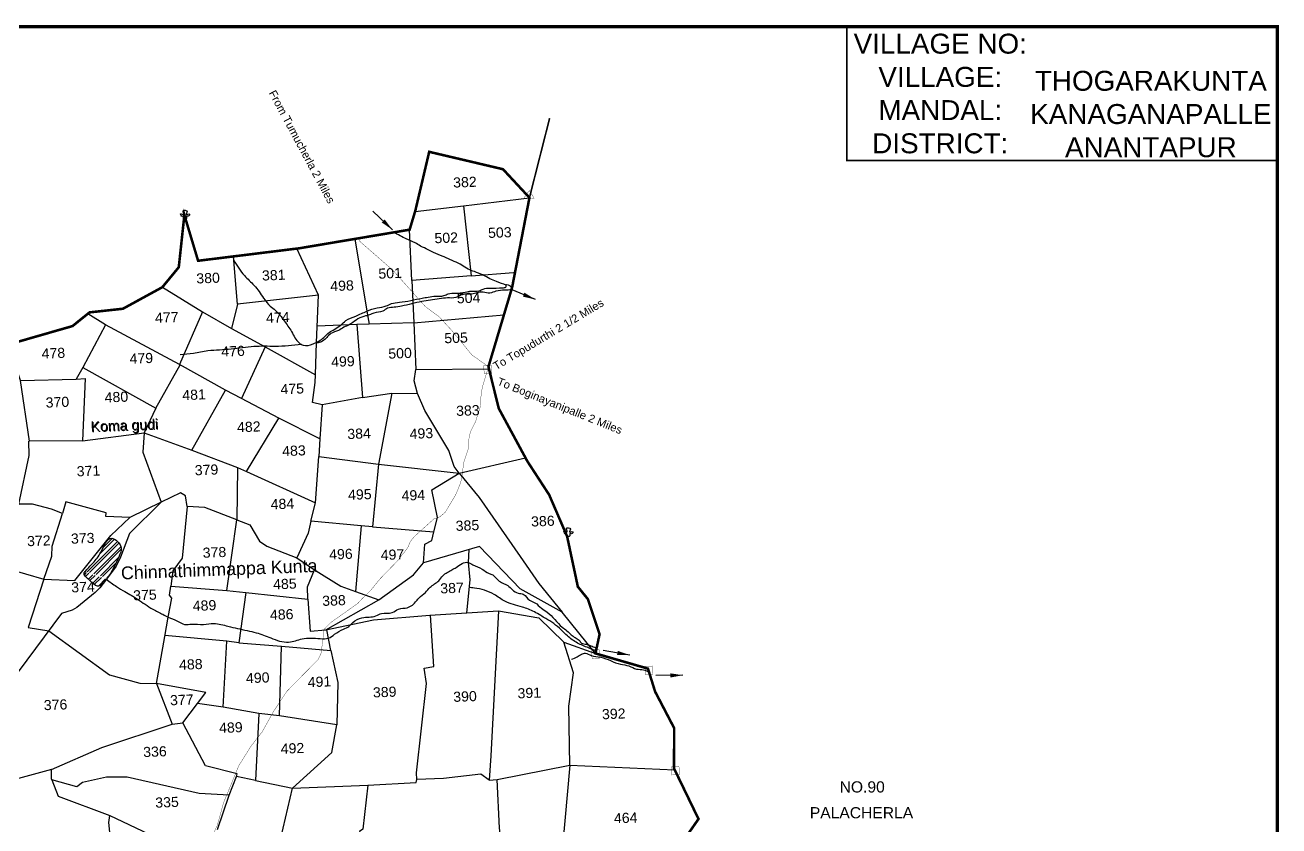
# Model space of a CAD drawing. Header units: feet. Extents: x 758300 to 768654, y 1597949 to 1607646.
# Drawn here: x 764732 to 768654, y 1604466 to 1606971 of the extents above; entities that cross this region are included whole.
import ezdxf

# ---------------------------------------------------------------- set-up
doc = ezdxf.new("R2010")
doc.units = ezdxf.units.FT
doc.header["$LTSCALE"] = 15
doc.header["$MEASUREMENT"] = 0
doc.linetypes.add('HIDDEN2', pattern=[0.1875, 0.125, -0.0625])
for name, color, linetype in [('CSMark', 72, 'Continuous'), ('PLOT', 7, 'Continuous'), ('PLOT NO', 7, 'Continuous'), ('ROAD', 6, 'Continuous'), ('TANKS AND STREAMS', 4, 'Continuous'), ('TEXT', 1, 'Continuous'), ('VILLAGE BOUNDARY', 5, 'Continuous'), ('VILLAGE N STONES', 1, 'Continuous'), ('VILLAGE STONES', 240, 'Continuous')]:
    doc.layers.add(name, color=color, linetype=linetype)
doc.styles.get("Standard").update_dxf_attribs({"font": 'arial.ttf'})
doc.dimstyles.get("Standard").update_dxf_attribs({"dimtxt": 0.18, "dimasz": 40, "dimexe": 0.18, "dimexo": 0.0625, "dimgap": 0.09, "dimtad": 0, "dimtih": 1, "dimtoh": 1, "dimdec": 4, "dimzin": 0, "dimdsep": 46, "dimtxsty": 'Standard', "dimcen": 0.09, "dimadec": 0, "dimazin": 0, "dimtfac": 1, "dimtdec": 4, "dimtofl": 0, "dimtmove": 0, "dimatfit": 3, "dimfxl": 1, "dimtolj": 1, "dimtzin": 0, "dimarcsym": 0})

msp = doc.modelspace()

# ---------------------------------------------------------------- hatches: boundary and pattern name
at = {"layer": 'TANKS AND STREAMS'}
h = msp.add_hatch(dxfattribs=at)
h.set_pattern_fill('ANSI32', color=256, scale=50)
edge = h.paths.add_edge_path()
edge.add_spline(control_points=[(764989.1, 1605242), (765006.3, 1605265.4), (765016.9, 1605293), (765040.1, 1605339.8), (764993.1, 1605386.7), (764972.2, 1605321.1), (764945.3, 1605289.8), (764926.7, 1605270.1), (764917.8, 1605260.5)], knot_values=[0, 0, 0, 0, 77.658357, 103.170531, 146.940786, 202.057756, 243.439175, 281.995907, 281.995907, 281.995907, 281.995907], degree=3, periodic=0)
edge.add_spline(control_points=[(764919.5, 1605262.7), (764918.5, 1605261.2), (764911.3, 1605251.2), (764936.7, 1605235), (764958, 1605205.4), (764978.8, 1605228.2), (764988, 1605240.5), (764989.1, 1605242)], knot_values=[281.995907, 281.995907, 281.995907, 281.995907, 287.237477, 316.872592, 346.803245, 382.128115, 387.143761, 387.143761, 387.143761, 387.143761], degree=3, periodic=0)
edge.add_line((764985.8, 1605237.6), (764989.1, 1605242))
h.paths.add_polyline_path([(764868.8, 1605187.2), (764958.5, 1605190.7), (764956.7, 1605239.1), (764866.9, 1605235.7)], flags=9)

# ---------------------------------------------------------------- linework, layer by layer
at = {"layer": 'CSMark', "color": 5, "const_width": 10}
msp.add_lwpolyline([(758305.3, 1606965.9), (768648.6, 1606965.9), (768648.6, 1597954), (758305.3, 1597954)], close=True, dxfattribs=at)
at = {"layer": 'PLOT'}
for points in [[(765951.5, 1606388.3), (766103, 1606405.1), (766309.5, 1606430.4)], [(766103, 1606405.1), (766126.8, 1606186.4), (766259.3, 1606196.8)], [(766126.8, 1606186.4), (765941.5, 1606172.2), (765934.3, 1606330.9)], [(765763.5, 1606302.2), (765800.6, 1606076.2), (765807.6, 1606035.6)], [(765649.1, 1606126.1), (765396.1, 1606097.9), (765383, 1606247.3)], [(765786.9, 1605805.7), (765661, 1605782.8), (765630.3, 1605790.4), (765639.4, 1605852.5), (765639.9, 1605877.4), (765643.3, 1605978.5), (765644.8, 1606027), (765649.1, 1606126.1), (765581.5, 1606271.9)], [(765941.5, 1606172.2), (765948, 1606039.1), (766229.3, 1606064.5)], [(765160.9, 1606151.1), (765286.1, 1606073.8), (765377.6, 1606021.6)], [(765396.1, 1606097.9), (765377.6, 1606021.6), (765482.9, 1605964.7), (765639.9, 1605877.4)], [(765661, 1605782.8), (765653.4, 1605676.4), (765525.6, 1605741.1), (765409, 1605803), (765358.2, 1605829.3), (765214.6, 1605909.7), (764983.5, 1606033.1), (764927.7, 1606067.8)], [(765286.1, 1606073.8), (765214.6, 1605909.7)], [(764983.5, 1606033.1), (764912.5, 1605900.3), (764890.9, 1605863.7), (764919.5, 1605865.1), (764910.7, 1605670.8), (764745, 1605670), (764717.5, 1605859.6), (764696.9, 1605917.9), (764685.8, 1605973.6)], [(765768.9, 1606034.6), (765644.9, 1606029.5)], [(765948, 1606039.1), (765807.6, 1606035.6), (765768.9, 1606034.6), (765786.9, 1605805.7), (765879.1, 1605819.5), (765959.4, 1605818.6), (765949.1, 1605857.9), (765953.6, 1605893.6)], [(765948, 1606039.1), (765953.6, 1605893.6), (766182.5, 1605895.7)], [(765482.9, 1605964.7), (765409, 1605803)], [(764912.5, 1605900.3), (765140.9, 1605772.2), (765217.1, 1605908.3)], [(764717.5, 1605859.6), (764890.9, 1605863.7)], [(765253.5, 1605641.1), (765358.6, 1605829.1)], [(765879.1, 1605819.5), (765836.8, 1605597.6), (765818, 1605402), (765782.9, 1605405), (765625.4, 1605419.3), (765639.6, 1605476.4)], [(766089.3, 1605569.4), (766073.5, 1605590.2), (766057.1, 1605640.6), (765981.8, 1605765), (765959.4, 1605818.6)], [(765140.7, 1605772.2), (765104.5, 1605695.5), (765099.8, 1605635.3), (765157.2, 1605478.8), (765059.5, 1605431), (764983.7, 1605434.3), (764984.8, 1605444.9), (764859.2, 1605479.4), (764848.3, 1605443.1), (764813.8, 1605456.9), (764754.8, 1605472), (764711.8, 1605472.1), (764743.8, 1605624.3), (764743.5, 1605670)], [(765424.4, 1605574.7), (765525.6, 1605741.1)], [(764910.7, 1605670.8), (765104.5, 1605695.5), (765253.5, 1605641.1), (765395.9, 1605587.3), (765424.4, 1605574.7), (765639.6, 1605476.4), (765650, 1605621.6), (765836.8, 1605597.6), (766089.3, 1605569.4), (766297, 1605617)], [(765653.4, 1605676.4), (765650, 1605621.6)], [(765395.9, 1605587.3), (765394.2, 1605423), (765293.5, 1605461.8), (765239, 1605465.2), (765232.9, 1605498), (765217.3, 1605507.7), (765157.2, 1605478.8)], [(765625.4, 1605419.3), (765616.6, 1605381.4), (765581.8, 1605304.1), (765637.2, 1605266.7), (765719.4, 1605215.6), (765765.5, 1605199), (765837.6, 1605173.4), (765946.9, 1605251.1), (765977.4, 1605289.2), (765981.5, 1605347.3), (766004.1, 1605359.1), (766009.8, 1605385.4), (766021.9, 1605430.5), (766004, 1605516.8), (766089.3, 1605569.4), (766152.4, 1605493.5), (766279.8, 1605309.1), (766338.7, 1605224), (766411.4, 1605134.8), (766280, 1605208), (766153, 1605340.4), (765977.4, 1605289.2)], [(765157.2, 1605478.8), (765058.5, 1605380.7), (765030.4, 1605306.4), (765016.5, 1605278.3), (764985.7, 1605237.4), (764965.3, 1605210.8), (764950.6, 1605196.5), (764893.6, 1605149.2), (764879.3, 1605141.4), (764845.3, 1605130.1), (764710.1, 1604947.7), (764666.2, 1604901.7), (764614.8, 1604850.7), (764575.2, 1604822.2), (764547, 1604948), (764530.8, 1605020.6), (764505.3, 1605249.8), (764517.7, 1605272), (764517.6, 1605291.6), (764617, 1605288.4)], [(764711.8, 1605472.1), (764617, 1605288.4), (764790, 1605238), (764814.7, 1605310.3), (764816.3, 1605340.6), (764848.3, 1605443.1)], [(765239, 1605465.2), (765222.4, 1605303.7), (765193.3, 1605263.5), (765187.9, 1605215.5), (765363.1, 1605201.9), (765394.2, 1605423), (765434.1, 1605407.7), (765465.3, 1605356.5), (765487.6, 1605340.9), (765581.8, 1605304.1)], [(764790, 1605238), (764887.3, 1605234.1), (764953.9, 1605316.9), (765000, 1605374.4), (765059.5, 1605431)], [(765782.9, 1605405), (765765.5, 1605199)], [(765818, 1605402), (766009.8, 1605385.4)], [(766120.1, 1605330.8), (766117.2, 1605290.1), (766122.3, 1605235.5), (766112, 1605132.4)], [(765363.1, 1605201.9), (765421.6, 1605195.8), (765616.4, 1605175.2), (765614.5, 1605213.8), (765637.2, 1605266.7)], [(764790, 1605238), (764741.6, 1605086.8), (764805.8, 1605076.7), (764995.1, 1604938.6), (765090.6, 1604912.4), (765142.7, 1604911.5), (765168.4, 1605058.4), (765179.5, 1605119.2), (765190.4, 1605178.6), (765183.7, 1605188), (765187.9, 1605215.5)], [(765421.6, 1605195.8), (765400.6, 1605039.1), (765362.3, 1605043.6), (765168.9, 1605061.2)], [(765616.4, 1605175.2), (765623.2, 1605074.8), (765672.3, 1605079.4), (765837.6, 1605173.4)], [(765568.1, 1604584.4), (765803.3, 1604593.3), (765955.2, 1604601.8), (765957, 1604610.8), (765956.3, 1604632.1), (765986.8, 1604911.8), (765980, 1604960), (766010.1, 1604965), (765999.6, 1605125.1)], [(765672.3, 1605079.4), (765821.4, 1605110.3), (765997.4, 1605124.9), (766212.7, 1605139), (766338.4, 1605117.2), (766416.3, 1605040.5), (766515.7, 1605005.6), (766411.4, 1605134.8)], [(766212.7, 1605139), (766188.3, 1604685.7), (766183.3, 1604609.7), (766156.7, 1604627.6), (766040.1, 1604613.9), (765956.9, 1604611.3)], [(765400.6, 1605039.1), (765533.8, 1605027.9), (765688.4, 1605014.9), (765674.9, 1605079.9)], [(765351.5, 1604837.6), (765362.3, 1605043.6)], [(765688.4, 1605014.9), (765710.2, 1604914.6), (765706.4, 1604782.7), (765527.8, 1604810.5), (765533.8, 1605027.9)], [(766183.3, 1604609.7), (766208.3, 1604611.2), (766435.9, 1604656.6), (766432, 1604841.1), (766447, 1604945.1), (766416.3, 1605040.5)], [(765527.8, 1604810.5), (765462.6, 1604818), (765351.5, 1604837.6), (765270.6, 1604849.3), (765297.2, 1604883.4), (765142.7, 1604911.5), (765192.1, 1604784.2), (765224.5, 1604788), (765270.6, 1604849.3)], [(765462.6, 1604818), (765452.6, 1604607.8), (765393.2, 1604620.4), (765395, 1604628.6), (765295.9, 1604653.7), (765224.5, 1604788)], [(764814.3, 1604643), (764971.5, 1604711.4), (765192.1, 1604784.2)], [(765452.6, 1604607.8), (765568.1, 1604584.4), (765691.1, 1604695.4), (765706.4, 1604782.7)], [(764815.3, 1604610.1), (764813.9, 1604613.4), (764814.3, 1604643), (764595, 1604583.4), (764592.4, 1604407.3), (764582.6, 1604382.1), (764587.6, 1604297.8), (764593.7, 1604272.6), (764623.9, 1604277.2), (764626.8, 1604269.3), (764741.6, 1604266), (764747.8, 1604230.2), (764873, 1604226.9), (764885.2, 1604199.6)], [(766435.9, 1604656.6), (766405.5, 1604319.4), (766651, 1604306.3), (766805.9, 1604297.2)], [(766435.9, 1604656.6), (766763.6, 1604641.6)], [(765333.5, 1604454.7), (765369.4, 1604561.9), (765275.6, 1604567.5), (765050.7, 1604618.2), (764986, 1604619), (764910.8, 1604602.4), (764893, 1604588.7), (764815.3, 1604610.1), (764835.4, 1604559.5), (764996.2, 1604498.5)], [(765369.4, 1604561.9), (765393.2, 1604620.4)], [(765803.3, 1604593.3), (765788.3, 1604455.9), (765777.9, 1604449), (765765.5, 1604172.9), (765736.9, 1604134.4), (765740, 1604117.5), (765703.3, 1604141.7), (765522.5, 1604136.5), (765496.4, 1604136.4)], [(765740, 1604117.5), (765830.2, 1604067.5), (765876.6, 1604067.1), (766022.8, 1603954.3), (766189.8, 1603976.7), (766184.8, 1604240.8), (766209.9, 1604251.4), (766197.9, 1604310.5), (766236.2, 1604335.8), (766227.8, 1604359.7), (766215.5, 1604459.5), (766208.3, 1604611.2)], [(765462.2, 1604145.9), (765507.9, 1604357.1), (765524.4, 1604396.7), (765568.1, 1604584.4)], [(764999.4, 1604415.7), (764993.4, 1604476.4), (764996.2, 1604498.5), (765118, 1604441.7)]]:
    msp.add_lwpolyline(points, dxfattribs=at)
at = {"layer": 'ROAD', "linetype": 'HIDDEN2', "ltscale": 10, "const_width": 1}
msp.add_lwpolyline([(765775.4, 1606304.2), (765778.5, 1606294.4), (765881.8, 1606204.3), (765982.8, 1606091.2), (766026.4, 1606058.9), (766067.1, 1606014.8), (766129.2, 1605939.3), (766180.9, 1605902.3), (766172.1, 1605873), (766161.7, 1605838.3), (766157.3, 1605807.3), (766156.6, 1605780.6), (766140.2, 1605729.5), (766125.1, 1605700.2), (766120.5, 1605682.6), (766117.1, 1605642.9), (766102, 1605598.1), (766100.5, 1605568), (766093.8, 1605538.9), (766078.4, 1605501.6), (766056.5, 1605465.1), (766045.7, 1605446.9), (766029, 1605432.8), (766009.9, 1605426), (765987.9, 1605406.2), (765973.1, 1605392.8), (765949.8, 1605371.7), (765937.4, 1605357.1), (765927.6, 1605334.8), (765896.2, 1605294.9), (765843.3, 1605240.5), (765812.2, 1605202.3), (765785, 1605175.9), (765772.7, 1605162.5), (765735.3, 1605135.9), (765687.4, 1605102), (765666.4, 1605080.3), (765665.5, 1605062.3), (765660.9, 1605031.7), (765657, 1605005.2), (765648.3, 1604986.7), (765590.4, 1604927.9), (765550.1, 1604886.9), (765509.6, 1604825.6), (765472.7, 1604759.5), (765438.7, 1604716.3), (765400.4, 1604655.1), (765370.4, 1604582.5), (765352.3, 1604538.7), (765333.1, 1604469), (765309.6, 1604418)], dxfattribs=at)
at = {"layer": 'TANKS AND STREAMS'}
for points in [[(766236.8, 1606157.4), (766206, 1606168.6), (766185.7, 1606177.2), (766163.5, 1606189.3), (766136.8, 1606199.8), (766117.7, 1606207.6), (766097.2, 1606220.3), (766079.8, 1606229), (766054.1, 1606240.4), (766038.8, 1606247.4), (766009.4, 1606259.7), (765992.6, 1606268.1), (765968.4, 1606279.8), (765951.5, 1606289.7), (765924, 1606302.2), (765885.2, 1606322.7)], [(765384, 1606236), (765417.6, 1606187.2), (765448, 1606156.8), (765477.5, 1606116.9), (765498.3, 1606091.7), (765514.4, 1606078.7), (765541.7, 1606046), (765565.2, 1606012), (765589.2, 1605976.6), (765601.3, 1605969.5), (765632.3, 1605973.6), (765666, 1605994.2), (765682.9, 1606009.5), (765700, 1606019.6), (765718.9, 1606032.6), (765734.9, 1606046.4), (765765.9, 1606060.8), (765800.6, 1606076.2), (765832.4, 1606086.6), (765861.4, 1606092.4), (765877.4, 1606099.8), (765902.4, 1606103.8), (765973.1, 1606116.8), (765992.3, 1606119.9), (766016, 1606123.3), (766041.6, 1606124.6), (766055.3, 1606130.4), (766077.1, 1606132.5), (766108.4, 1606135.8), (766126.2, 1606138.8), (766152.1, 1606140), (766164.7, 1606145.4), (766184.6, 1606148.1), (766227.8, 1606149.5), (766236.7, 1606152.9), (766236.8, 1606157.1), (766255, 1606150.5)], [(766252.7, 1606142.7), (766232.2, 1606141.7), (766204.4, 1606138.5), (766185.4, 1606132.7), (766164.6, 1606135.5), (766145.1, 1606133.4), (766129, 1606129.5), (766099, 1606127.7), (766078.8, 1606118.8), (766052.7, 1606117.4), (766027.3, 1606114.8), (765999.2, 1606110.9), (765972.4, 1606106.3), (765940.5, 1606099.4), (765909.1, 1606091.6), (765885.7, 1606088.4), (765865.4, 1606085.1), (765850.5, 1606076.5), (765822.3, 1606070.3), (765809.2, 1606064.5), (765791.4, 1606059.9), (765766.9, 1606048.1), (765745.4, 1606033.7), (765728.8, 1606025.7), (765711.4, 1606015.9), (765687.7, 1606005.8), (765662.1, 1605982.3), (765647.8, 1605977.1), (765640.5, 1605977.2)], [(765595.4, 1605972.2), (765555.1, 1605967.5), (765514.1, 1605966), (765447.4, 1605965.4), (765375.9, 1605957.4), (765339.6, 1605954.5), (765303.6, 1605951.9), (765257.9, 1605944.1), (765216.7, 1605939.6)], [(764917.8, 1605260.5), (764944, 1605288.8), (764968.6, 1605322.1), (765001.8, 1605366.1), (765032.2, 1605334.5), (765025.5, 1605309.9), (764985.7, 1605237.4), (764957.7, 1605215.8), (764934.1, 1605234.2), (764916.8, 1605258.2), (764919.5, 1605262.7)], [(764985.7, 1605237.4), (765017.1, 1605215.2), (765043.9, 1605198.8), (765083.2, 1605175.4), (765131.3, 1605143.8), (765162.5, 1605127.9), (765179.5, 1605119.2), (765206.6, 1605107.4), (765230.7, 1605096.4), (765252.2, 1605097.2), (765290, 1605096.5), (765322, 1605099.2), (765366.1, 1605090.9), (765426, 1605077.2), (765454.6, 1605070.4), (765500, 1605053.9), (765556, 1605041.1), (765597.9, 1605051.1), (765655, 1605052.2), (765680.4, 1605053.4), (765699.6, 1605065.6), (765727.7, 1605081.6), (765744.5, 1605090.2), (765756.7, 1605102.4), (765785.2, 1605117.4), (765829, 1605123.1), (765846.9, 1605130.7), (765879.6, 1605133.4), (765899.9, 1605144), (765927.1, 1605148.7), (765956.1, 1605170.1), (765963.8, 1605179.3), (765983.6, 1605195.7), (765998.9, 1605212.7), (766025.4, 1605233), (766038.7, 1605248.7), (766066.8, 1605267.1), (766079.6, 1605274.8), (766117.2, 1605290.1), (766132.4, 1605282.7), (766161, 1605269.6), (766183, 1605255.2), (766194.4, 1605251), (766211.5, 1605234.8), (766225.7, 1605225.5), (766241.1, 1605218), (766255.6, 1605205.3), (766274.2, 1605194.2), (766290, 1605190.5), (766309.6, 1605172.1), (766326.4, 1605163.9), (766346.7, 1605146.9), (766364.4, 1605134.9), (766412, 1605087.9), (766426.5, 1605076.5), (766440.1, 1605063.7), (766452.1, 1605055), (766464.5, 1605046.7), (766472.4, 1605038.2), (766487.1, 1605034.1), (766505.5, 1605028), (766519.3, 1605022.5)], [(766517.3, 1605012.9), (766493.8, 1605022.9), (766459.1, 1605038.2), (766427.8, 1605060.4), (766408.5, 1605078.9), (766385, 1605099.2), (766360.1, 1605114.9), (766344.5, 1605124.2), (766324.6, 1605135.7), (766287, 1605150.4), (766232.5, 1605168.8), (766198.4, 1605190), (766136.8, 1605210.2), (766120, 1605211.9)], [(766440.7, 1604987.4), (766458.3, 1604994.6), (766472, 1605003.7), (766484.1, 1605005.9), (766502.3, 1604999.3), (766532, 1604993.6), (766562.8, 1604983), (766594.3, 1604971.6), (766620, 1604966.6), (766644.4, 1604956.7), (766665.9, 1604954.4), (766683.5, 1604946.5)]]:
    msp.add_spline(points, degree=3, dxfattribs=at)
at = {"layer": 'VILLAGE BOUNDARY', "linetype": 'HIDDEN2', "ltscale": 200, "const_width": 5}
msp.add_lwpolyline([(766309.2, 1606431), (766372.4, 1606679.9)], dxfattribs=at)
at = {"layer": 'VILLAGE BOUNDARY', "linetype": 'HIDDEN2', "ltscale": 10, "const_width": 8}
msp.add_lwpolyline([(764691.6, 1605975.3), (764879.9, 1606029.5), (764933.2, 1606072.3), (765037.6, 1606083.7), (765160.9, 1606151.1), (765212.3, 1606213.6), (765229.8, 1606376.8), (765272.7, 1606233.7), (765589.3, 1606272.8), (765934.3, 1606330.9), (765952.1, 1606389.8), (765995.6, 1606574.5), (766226.4, 1606520.1), (766309.2, 1606431), (766255, 1606150.5), (766180.9, 1605902.3), (766213.2, 1605771.9), (766302.5, 1605606.9), (766370.9, 1605501.7), (766427, 1605371.6), (766460.6, 1605214.2), (766491.8, 1605175.6), (766528.6, 1605065.8), (766515.7, 1605005.6), (766679.9, 1604958), (766702.3, 1604886.1), (766761.8, 1604772.2), (766761.6, 1604645.6), (766838, 1604487.8), (766785.8, 1604412.8)], dxfattribs=at)
at = {"layer": 'VILLAGE N STONES', "const_width": 1}
msp.add_lwpolyline([(766290.4, 1606428), (766324, 1606429.3), (766308.7, 1606453.3), (766290.4, 1606428)], dxfattribs=at)
for points in [[(766166.4, 1605906.4), (766189.5, 1605907.3), (766190.5, 1605881.5), (766167.4, 1605880.6)], [(766504, 1605015.7), (766527.2, 1605016.6), (766528.2, 1604990.8), (766505, 1604989.9)], [(766670.5, 1604965.4), (766693.7, 1604966.3), (766694.7, 1604940.6), (766671.5, 1604939.7)], [(766753.8, 1604651.1), (766776.9, 1604652), (766777.9, 1604626.2), (766754.8, 1604625.3)]]:
    msp.add_lwpolyline(points, close=True, dxfattribs=at)
at = {"layer": 'VILLAGE N STONES'}
for points in [[(765222, 1606372.6), (765217.8, 1606380.7), (765227.7, 1606379.1), (765225.7, 1606390), (765232.2, 1606391.8), (765238.7, 1606387.2), (765234.9, 1606378.6), (765246.1, 1606379.5), (765241.5, 1606373.2), (765236.1, 1606373.2), (765236.1, 1606366.1), (765227.2, 1606366.5), (765226.7, 1606372.7), (765221.7, 1606372.7)], [(766421.1, 1605379.5), (766416.9, 1605387.6), (766426.8, 1605386), (766424.8, 1605396.9), (766431.3, 1605398.7), (766437.8, 1605394.1), (766434, 1605385.6), (766445.2, 1605386.4), (766440.6, 1605380.1), (766435.2, 1605380.2), (766435.2, 1605373), (766426.3, 1605373.4), (766425.8, 1605379.7), (766420.8, 1605379.6)]]:
    msp.add_spline(points, degree=3, dxfattribs=at)
at = {"layer": 'VILLAGE STONES', "color": 5, "const_width": 5}
msp.add_lwpolyline([(768648.6, 1606965.9), (767302, 1606965.9), (767302, 1606547.2), (768648.6, 1606547.2)], close=True, dxfattribs=at)

# ---------------------------------------------------------------- texts
at = {"layer": 'PLOT'}
msp.add_text('Koma gudi', height=31.62, rotation=2.2152, dxfattribs=at).set_placement((764937.1, 1605699.5))
at = {"layer": 'PLOT NO', "linetype": 'Continuous'}
for s, rotation, p in [('From Tumucherla 2 Miles ', 298.2296, (765492.9, 1606758.8)), ('To Topudurthi 2 1/2 Miles ', 31.0123, (766205.1, 1605891)), ('To Boginayanipalle 2 Miles ', 338.1035, (766205.9, 1605846.5))]:
    msp.add_text(s, height=25, rotation=rotation, dxfattribs=at).set_placement(p)
at = {"layer": 'PLOT NO'}
for s, p in [('382', (766071.1, 1606462.5)), ('502', (766012.6, 1606288.4)), ('503', (766180.2, 1606304.9)), ('381', (765473.1, 1606171.7)), ('501', (765837.2, 1606177.5)), ('380', (765267.7, 1606162.5)), ('498', (765686.7, 1606138.6)), ('504', (766082.6, 1606100.4)), ('477', (765138.6, 1606039.4)), ('474', (765485.8, 1606039.2)), ('505', (766043.4, 1605975.5)), ('476', (765345.7, 1605933.8)), ('478', (764783.8, 1605927.6)), ('479', (765058.8, 1605911.5)), ('499', (765689.5, 1605901.6)), ('500', (765868.2, 1605927.3)), ('475', (765531, 1605816.1)), ('370', (764796.4, 1605774.3)), ('480', (764980.9, 1605790.4)), ('481', (765223.8, 1605797.6)), ('383', (766080.4, 1605748.3)), ('Koma gudi', (764939.2, 1605697.2)), ('482', (765395.1, 1605697.2)), ('384', (765740.1, 1605675.9)), ('493', (765934.9, 1605676.5)), ('483', (765536.3, 1605622.5)), ('371', (764893.5, 1605559.3)), ('379', (765262.8, 1605562.6)), ('495', (765742.4, 1605485.6)), ('494', (765909.8, 1605483.1)), ('484', (765500.2, 1605456.1)), ('385', (766079, 1605388.7)), ('386', (766314.9, 1605402.3)), ('373', (764875.6, 1605348.6)), ('372', (764738.3, 1605340.8)), ('378', (765287.7, 1605304.6)), ('496', (765683.2, 1605298.9)), ('497', (765844.5, 1605297.4)), ('374', (764876.5, 1605196.2)), ('485', (765507.9, 1605205.7)), ('387', (766030.8, 1605193)), ('375', (765070.2, 1605171.2)), ('388', (765661.5, 1605154.1)), ('489', (765256.6, 1605138.4)), ('486', (765498, 1605110.2)), ('488', (765213.7, 1604954.2)), ('490', (765423, 1604912.3)), ('491', (765616.2, 1604899.8)), ('377', (765185.5, 1604843.2)), ('389', (765820.2, 1604867.7)), ('390', (766071.4, 1604853.9)), ('391', (766272.5, 1604864.8)), ('376', (764790.6, 1604827.9)), ('392', (766536.6, 1604799.5)), ('489', (765339, 1604756.6)), ('336', (765101.6, 1604681.2)), ('492', (765531.7, 1604691.6)), ('335', (765139.3, 1604523)), ('464', (766574, 1604474.1))]:
    msp.add_text(s, height=31.62, rotation=2.2152, dxfattribs=at).set_placement(p)
at = {"layer": 'TEXT', "color": 0}
msp.add_text('Chinnathimmappa Kunta', height=40, rotation=2.2152, dxfattribs=at).set_placement((765032.1, 1605236.9))
at = {"layer": 'TEXT'}
for s, p in [('NO.90', (767279.4, 1604570.6)), ('PALACHERLA', (767186.2, 1604489.8))]:
    msp.add_text(s, height=35, dxfattribs=at).set_placement(p)
at = {"layer": 'VILLAGE STONES', "char_height": 62.335, "attachment_point": 2}
for s, insert, width in [('VILLAGE NO:\\PVILLAGE:\\PMANDAL:\\PDISTRICT:', (767594.2, 1606944), 535.064), ('THOGARAKUNTA\\PKANAGANAPALLE\\PANANTAPUR \\P', (768253, 1606827.8), 768.38)]:
    msp.add_mtext(s, dxfattribs=dict(at, insert=insert, width=width))

# ---------------------------------------------------------------- leaders
at = {"layer": 'VILLAGE BOUNDARY'}
for points in [[(765880.7, 1606330.5), (765819.4, 1606389.4)], [(766328.1, 1606112.5), (766249.5, 1606144.9)], [(766623.7, 1605000.5), (766539.8, 1605014.4)], [(766789.5, 1604937.4), (766704.5, 1604936.1)]]:
    msp.add_leader(points, dimstyle='Standard', override={"dimgap": 0.09, "dimtad": 0}, dxfattribs=at)

doc.saveas('drawing.dxf')
